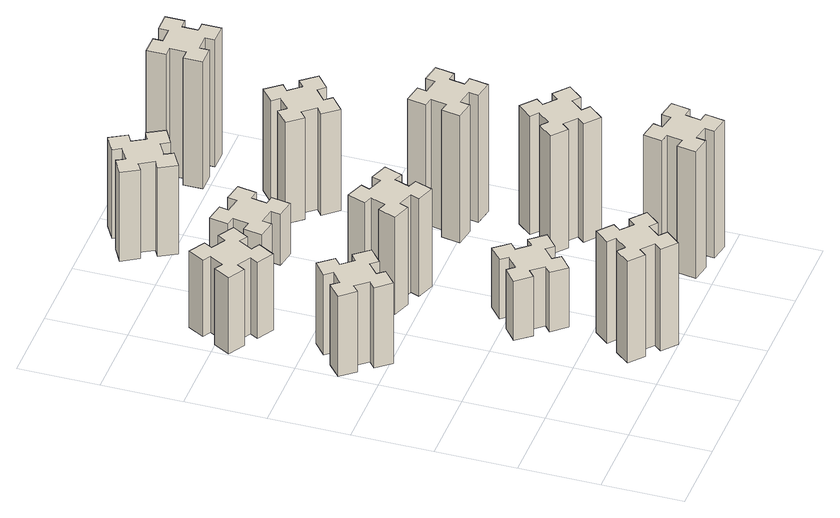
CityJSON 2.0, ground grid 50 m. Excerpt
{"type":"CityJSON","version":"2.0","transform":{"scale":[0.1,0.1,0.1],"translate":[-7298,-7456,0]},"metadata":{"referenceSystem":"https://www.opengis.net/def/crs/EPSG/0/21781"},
"CityObjects":{
"building1":{"type":"Building","attributes":{"class":"1000","function":"1000","usage":"1000","yearOfConstruction":2016,"roofType":"1000","measuredHeight":57,"storeysAboveGround":30,"storeysBelowGround":0},"geometry":[{"type":"Solid","lod":"1","boundaries":[[[[0,1,2,3,4,5,6,7,8,9,10,11,12,13,14,15,16,17,18,19]],[[17,16,20,21]],[[16,15,22,20]],[[15,14,23,22]],[[14,13,24,23]],[[13,12,25,24]],[[12,11,26,25]],[[11,10,27,26]],[[10,9,28,27]],[[9,8,29,28]],[[8,7,30,29]],[[7,6,31,30]],[[6,5,32,31]],[[5,4,33,32]],[[4,3,34,33]],[[3,2,35,34]],[[2,1,36,35]],[[1,0,37,36]],[[0,19,38,37]],[[19,18,39,38]],[[18,17,21,39]],[[24,25,26,27,28,29,30,31,32,33,34,35,36,37,38,39,21,20,22,23]]]]}]},
"building2":{"type":"Building","attributes":{"class":"1000","function":"1000","usage":"1000","yearOfConstruction":2016,"roofType":"1000","measuredHeight":72,"storeysAboveGround":30,"storeysBelowGround":0},"geometry":[{"type":"Solid","lod":"1","boundaries":[[[[40,41,42,43,44,45,46,47,48,49,50,51,52,53,54,55,56,57,58,59]],[[57,56,60,61]],[[56,55,62,60]],[[55,54,63,62]],[[54,53,64,63]],[[53,52,65,64]],[[52,51,66,65]],[[51,50,67,66]],[[50,49,68,67]],[[49,48,69,68]],[[48,47,70,69]],[[47,46,71,70]],[[46,45,72,71]],[[45,44,73,72]],[[44,43,74,73]],[[43,42,75,74]],[[42,41,76,75]],[[41,40,77,76]],[[40,59,78,77]],[[59,58,79,78]],[[58,57,61,79]],[[64,65,66,67,68,69,70,71,72,73,74,75,76,77,78,79,61,60,62,63]]]]}]},
"building3":{"type":"Building","attributes":{"class":"1000","function":"1000","usage":"1000","yearOfConstruction":2016,"roofType":"1000","measuredHeight":54,"storeysAboveGround":30,"storeysBelowGround":0},"geometry":[{"type":"Solid","lod":"1","boundaries":[[[[80,81,82,83,84,85,86,87,88,89,90,91,92,93,94,95,96,97,98,99]],[[97,96,100,101]],[[96,95,102,100]],[[95,94,103,102]],[[94,93,104,103]],[[93,92,105,104]],[[92,91,106,105]],[[91,90,107,106]],[[90,89,108,107]],[[89,88,109,108]],[[88,87,110,109]],[[87,86,111,110]],[[86,85,112,111]],[[85,84,113,112]],[[84,83,114,113]],[[83,82,115,114]],[[82,81,116,115]],[[81,80,117,116]],[[80,99,118,117]],[[99,98,119,118]],[[98,97,101,119]],[[104,105,106,107,108,109,110,111,112,113,114,115,116,117,118,119,101,100,102,103]]]]}]},
"building4":{"type":"Building","attributes":{"class":"1000","function":"1000","usage":"1000","yearOfConstruction":2016,"roofType":"1000","measuredHeight":42,"storeysAboveGround":30,"storeysBelowGround":0},"geometry":[{"type":"Solid","lod":"1","boundaries":[[[[120,121,122,123,124,125,126,127,128,129,130,131,132,133,134,135,136,137,138,139]],[[137,136,140,141]],[[136,135,142,140]],[[135,134,143,142]],[[134,133,144,143]],[[133,132,145,144]],[[132,131,146,145]],[[131,130,147,146]],[[130,129,148,147]],[[129,128,149,148]],[[128,127,150,149]],[[127,126,151,150]],[[126,125,152,151]],[[125,124,153,152]],[[124,123,154,153]],[[123,122,155,154]],[[122,121,156,155]],[[121,120,157,156]],[[120,139,158,157]],[[139,138,159,158]],[[138,137,141,159]],[[144,145,146,147,148,149,150,151,152,153,154,155,156,157,158,159,141,140,142,143]]]]}]},
"building5":{"type":"Building","attributes":{"class":"1000","function":"1000","usage":"1000","yearOfConstruction":2016,"roofType":"1000","measuredHeight":69,"storeysAboveGround":30,"storeysBelowGround":0},"geometry":[{"type":"Solid","lod":"1","boundaries":[[[[160,161,162,163,164,165,166,167,168,169,170,171,172,173,174,175,176,177,178,179]],[[177,176,180,181]],[[176,175,182,180]],[[175,174,183,182]],[[174,173,184,183]],[[173,172,185,184]],[[172,171,186,185]],[[171,170,187,186]],[[170,169,188,187]],[[169,168,189,188]],[[168,167,190,189]],[[167,166,191,190]],[[166,165,192,191]],[[165,164,193,192]],[[164,163,194,193]],[[163,162,195,194]],[[162,161,196,195]],[[161,160,197,196]],[[160,179,198,197]],[[179,178,199,198]],[[178,177,181,199]],[[184,185,186,187,188,189,190,191,192,193,194,195,196,197,198,199,181,180,182,183]]]]}]},
"building6":{"type":"Building","attributes":{"class":"1000","function":"1000","usage":"1000","yearOfConstruction":2016,"roofType":"1000","measuredHeight":36,"storeysAboveGround":30,"storeysBelowGround":0},"geometry":[{"type":"Solid","lod":"1","boundaries":[[[[200,201,202,203,204,205,206,207,208,209,210,211,212,213,214,215,216,217,218,219]],[[217,216,220,221]],[[216,215,222,220]],[[215,214,223,222]],[[214,213,224,223]],[[213,212,225,224]],[[212,211,226,225]],[[211,210,227,226]],[[210,209,228,227]],[[209,208,229,228]],[[208,207,230,229]],[[207,206,231,230]],[[206,205,232,231]],[[205,204,233,232]],[[204,203,234,233]],[[203,202,235,234]],[[202,201,236,235]],[[201,200,237,236]],[[200,219,238,237]],[[219,218,239,238]],[[218,217,221,239]],[[224,225,226,227,228,229,230,231,232,233,234,235,236,237,238,239,221,220,222,223]]]]}]},
"building7":{"type":"Building","attributes":{"class":"1000","function":"1000","usage":"1000","yearOfConstruction":2016,"roofType":"1000","measuredHeight":90,"storeysAboveGround":30,"storeysBelowGround":0},"geometry":[{"type":"Solid","lod":"1","boundaries":[[[[240,241,242,243,244,245,246,247,248,249,250,251,252,253,254,255,256,257,258,259]],[[257,256,260,261]],[[256,255,262,260]],[[255,254,263,262]],[[254,253,264,263]],[[253,252,265,264]],[[252,251,266,265]],[[251,250,267,266]],[[250,249,268,267]],[[249,248,269,268]],[[248,247,270,269]],[[247,246,271,270]],[[246,245,272,271]],[[245,244,273,272]],[[244,243,274,273]],[[243,242,275,274]],[[242,241,276,275]],[[241,240,277,276]],[[240,259,278,277]],[[259,258,279,278]],[[258,257,261,279]],[[264,265,266,267,268,269,270,271,272,273,274,275,276,277,278,279,261,260,262,263]]]]}]},
"building8":{"type":"Building","attributes":{"class":"1000","function":"1000","usage":"1000","yearOfConstruction":2016,"roofType":"1000","measuredHeight":63,"storeysAboveGround":30,"storeysBelowGround":0},"geometry":[{"type":"Solid","lod":"1","boundaries":[[[[280,281,282,283,284,285,286,287,288,289,290,291,292,293,294,295,296,297,298,299]],[[297,296,300,301]],[[296,295,302,300]],[[295,294,303,302]],[[294,293,304,303]],[[293,292,305,304]],[[292,291,306,305]],[[291,290,307,306]],[[290,289,308,307]],[[289,288,309,308]],[[288,287,310,309]],[[287,286,311,310]],[[286,285,312,311]],[[285,284,313,312]],[[284,283,314,313]],[[283,282,315,314]],[[282,281,316,315]],[[281,280,317,316]],[[280,299,318,317]],[[299,298,319,318]],[[298,297,301,319]],[[304,305,306,307,308,309,310,311,312,313,314,315,316,317,318,319,301,300,302,303]]]]}]},
"building9":{"type":"Building","attributes":{"class":"1000","function":"1000","usage":"1000","yearOfConstruction":2016,"roofType":"1000","measuredHeight":84,"storeysAboveGround":30,"storeysBelowGround":0},"geometry":[{"type":"Solid","lod":"1","boundaries":[[[[320,321,322,323,324,325,326,327,328,329,330,331,332,333,334,335,336,337,338,339]],[[337,336,340,341]],[[336,335,342,340]],[[335,334,343,342]],[[334,333,344,343]],[[333,332,345,344]],[[332,331,346,345]],[[331,330,347,346]],[[330,329,348,347]],[[329,328,349,348]],[[328,327,350,349]],[[327,326,351,350]],[[326,325,352,351]],[[325,324,353,352]],[[324,323,354,353]],[[323,322,355,354]],[[322,321,356,355]],[[321,320,357,356]],[[320,339,358,357]],[[339,338,359,358]],[[338,337,341,359]],[[344,345,346,347,348,349,350,351,352,353,354,355,356,357,358,359,341,340,342,343]]]]}]},
"building10":{"type":"Building","attributes":{"class":"1000","function":"1000","usage":"1000","yearOfConstruction":2016,"roofType":"1000","measuredHeight":90,"storeysAboveGround":30,"storeysBelowGround":0},"geometry":[{"type":"Solid","lod":"1","boundaries":[[[[360,361,362,363,364,365,366,367,368,369,370,371,372,373,374,375,376,377,378,379]],[[377,376,380,381]],[[376,375,382,380]],[[375,374,383,382]],[[374,373,384,383]],[[373,372,385,384]],[[372,371,386,385]],[[371,370,387,386]],[[370,369,388,387]],[[369,368,389,388]],[[368,367,390,389]],[[367,366,391,390]],[[366,365,392,391]],[[365,364,393,392]],[[364,363,394,393]],[[363,362,395,394]],[[362,361,396,395]],[[361,360,397,396]],[[360,379,398,397]],[[379,378,399,398]],[[378,377,381,399]],[[384,385,386,387,388,389,390,391,392,393,394,395,396,397,398,399,381,380,382,383]]]]}]},
"building11":{"type":"Building","attributes":{"class":"1000","function":"1000","usage":"1000","yearOfConstruction":2016,"roofType":"1000","measuredHeight":72,"storeysAboveGround":30,"storeysBelowGround":0},"geometry":[{"type":"Solid","lod":"1","boundaries":[[[[400,401,402,403,404,405,406,407,408,409,410,411,412,413,414,415,416,417,418,419]],[[417,416,420,421]],[[416,415,422,420]],[[415,414,423,422]],[[414,413,424,423]],[[413,412,425,424]],[[412,411,426,425]],[[411,410,427,426]],[[410,409,428,427]],[[409,408,429,428]],[[408,407,430,429]],[[407,406,431,430]],[[406,405,432,431]],[[405,404,433,432]],[[404,403,434,433]],[[403,402,435,434]],[[402,401,436,435]],[[401,400,437,436]],[[400,419,438,437]],[[419,418,439,438]],[[418,417,421,439]],[[424,425,426,427,428,429,430,431,432,433,434,435,436,437,438,439,421,420,422,423]]]]}]},
"building12":{"type":"Building","attributes":{"class":"1000","function":"1000","usage":"1000","yearOfConstruction":2016,"roofType":"1000","measuredHeight":90,"storeysAboveGround":30,"storeysBelowGround":0},"geometry":[{"type":"Solid","lod":"1","boundaries":[[[[440,441,442,443,444,445,446,447,448,449,450,451,452,453,454,455,456,457,458,459]],[[457,456,460,461]],[[456,455,462,460]],[[455,454,463,462]],[[454,453,464,463]],[[453,452,465,464]],[[452,451,466,465]],[[451,450,467,466]],[[450,449,468,467]],[[449,448,469,468]],[[448,447,470,469]],[[447,446,471,470]],[[446,445,472,471]],[[445,444,473,472]],[[444,443,474,473]],[[443,442,475,474]],[[442,441,476,475]],[[441,440,477,476]],[[440,459,478,477]],[[459,458,479,478]],[[458,457,461,479]],[[464,465,466,467,468,469,470,471,472,473,474,475,476,477,478,479,461,460,462,463]]]]}]}
},
"vertices":[
[362,1758,0],[297,1834,0],[343,1873,0],[266,1965,0],[174,1888,0],[213,1842,0],[136,1777,0],[98,1823,0],[6,1746,0],[83,1654,0],[129,1693,0],[193,1616,0],[147,1578,0],[224,1486,0],[316,1563,0],[278,1609,0],[354,1673,0],[393,1627,0],[485,1704,0],[408,1796,0],[354,1673,570],[393,1627,570],[278,1609,570],[316,1563,570],[224,1486,570],[147,1578,570],[193,1616,570],[129,1693,570],[83,1654,570],[6,1746,570],[98,1823,570],[136,1777,570],[213,1842,570],[174,1888,570],[266,1965,570],[343,1873,570],[297,1834,570],[362,1758,570],[408,1796,570],[485,1704,570],
[776,193,0],[853,129,0],[814,83,0],[906,6,0],[983,98,0],[937,136,0],[1002,213,0],[1048,174,0],[1125,266,0],[1033,343,0],[994,297,0],[918,362,0],[956,408,0],[864,485,0],[787,393,0],[833,354,0],[769,278,0],[723,316,0],[646,224,0],[738,147,0],[769,278,720],[723,316,720],[833,354,720],[787,393,720],[864,485,720],[956,408,720],[918,362,720],[994,297,720],[1033,343,720],[1125,266,720],[1048,174,720],[1002,213,720],[937,136,720],[983,98,720],[906,6,720],[814,83,720],[853,129,720],[776,193,720],[738,147,720],[646,224,720],
[316,2367,0],[366,2454,0],[418,2424,0],[478,2528,0],[374,2588,0],[344,2536,0],[257,2586,0],[287,2638,0],[183,2698,0],[123,2594,0],[175,2564,0],[125,2477,0],[73,2507,0],[13,2403,0],[117,2343,0],[147,2395,0],[234,2345,0],[204,2293,0],[308,2233,0],[368,2337,0],[234,2345,540],[204,2293,540],[147,2395,540],[117,2343,540],[13,2403,540],[73,2507,540],[125,2477,540],[175,2564,540],[123,2594,540],[183,2698,540],[287,2638,540],[257,2586,540],[344,2536,540],[374,2588,540],[478,2528,540],[418,2424,540],[366,2454,540],[316,2367,540],[368,2337,540],[308,2233,540],
[853,1002,0],[776,937,0],[738,983,0],[646,906,0],[723,814,0],[769,853,0],[833,776,0],[787,738,0],[864,646,0],[956,723,0],[918,769,0],[994,833,0],[1033,787,0],[1125,864,0],[1048,956,0],[1002,918,0],[937,994,0],[983,1033,0],[906,1125,0],[814,1048,0],[937,994,420],[983,1033,420],[1002,918,420],[1048,956,420],[1125,864,420],[1033,787,420],[994,833,420],[918,769,420],[956,723,420],[864,646,420],[787,738,420],[833,776,420],[769,853,420],[723,814,420],[646,906,420],[738,983,420],[776,937,420],[853,1002,420],[814,1048,420],[906,1125,420],
[972,1641,0],[1006,1735,0],[1062,1714,0],[1103,1827,0],[990,1868,0],[970,1812,0],[876,1846,0],[897,1902,0],[784,1943,0],[743,1830,0],[799,1810,0],[765,1716,0],[709,1737,0],[667,1624,0],[780,1583,0],[801,1639,0],[895,1605,0],[874,1549,0],[987,1507,0],[1028,1620,0],[895,1605,690],[874,1549,690],[801,1639,690],[780,1583,690],[667,1624,690],[709,1737,690],[765,1716,690],[799,1810,690],[743,1830,690],[784,1943,690],[897,1902,690],[876,1846,690],[970,1812,690],[990,1868,690],[1103,1827,690],[1062,1714,690],[1006,1735,690],[972,1641,690],[1028,1620,690],[987,1507,690],
[954,2665,0],[855,2682,0],[866,2741,0],[747,2762,0],[727,2644,0],[786,2634,0],[768,2535,0],[709,2546,0],[688,2427,0],[807,2407,0],[817,2466,0],[915,2448,0],[905,2389,0],[1023,2368,0],[1044,2487,0],[985,2497,0],[1002,2595,0],[1061,2585,0],[1082,2703,0],[964,2724,0],[1002,2595,360],[1061,2585,360],[985,2497,360],[1044,2487,360],[1023,2368,360],[905,2389,360],[915,2448,360],[817,2466,360],[807,2407,360],[688,2427,360],[709,2546,360],[768,2535,360],[786,2634,360],[727,2644,360],[747,2762,360],[866,2741,360],[855,2682,360],[954,2665,360],[964,2724,360],[1082,2703,360],
[1794,345,0],[1695,362,0],[1706,421,0],[1587,442,0],[1567,324,0],[1626,314,0],[1608,215,0],[1549,226,0],[1528,107,0],[1647,87,0],[1657,146,0],[1755,128,0],[1745,69,0],[1863,48,0],[1884,167,0],[1825,177,0],[1842,275,0],[1901,265,0],[1922,383,0],[1804,404,0],[1842,275,900],[1901,265,900],[1825,177,900],[1884,167,900],[1863,48,900],[1745,69,900],[1755,128,900],[1657,146,900],[1647,87,900],[1528,107,900],[1549,226,900],[1608,215,900],[1626,314,900],[1567,324,900],[1587,442,900],[1706,421,900],[1695,362,900],[1794,345,900],[1804,404,900],[1922,383,900],
[1006,3217,0],[956,3304,0],[1008,3334,0],[948,3438,0],[844,3378,0],[874,3326,0],[787,3276,0],[757,3328,0],[653,3268,0],[713,3164,0],[765,3194,0],[815,3107,0],[763,3077,0],[823,2973,0],[927,3033,0],[897,3085,0],[984,3135,0],[1014,3083,0],[1118,3143,0],[1058,3247,0],[984,3135,630],[1014,3083,630],[897,3085,630],[927,3033,630],[823,2973,630],[763,3077,630],[815,3107,630],[765,3194,630],[713,3164,630],[653,3268,630],[757,3328,630],[787,3276,630],[874,3326,630],[844,3378,630],[948,3438,630],[1008,3334,630],[956,3304,630],[1006,3217,630],[1058,3247,630],[1118,3143,630],
[1777,876,0],[1842,953,0],[1888,914,0],[1965,1006,0],[1873,1083,0],[1834,1037,0],[1758,1102,0],[1796,1148,0],[1704,1225,0],[1627,1133,0],[1673,1094,0],[1609,1018,0],[1563,1056,0],[1486,964,0],[1578,887,0],[1616,933,0],[1693,869,0],[1654,823,0],[1746,746,0],[1823,838,0],[1693,869,840],[1654,823,840],[1616,933,840],[1578,887,840],[1486,964,840],[1563,1056,840],[1609,1018,840],[1673,1094,840],[1627,1133,840],[1704,1225,840],[1796,1148,840],[1758,1102,840],[1834,1037,840],[1873,1083,840],[1965,1006,840],[1888,914,840],[1842,953,840],[1777,876,840],[1823,838,840],[1746,746,840],
[1557,1526,0],[1655,1508,0],[1645,1449,0],[1763,1428,0],[1784,1547,0],[1725,1557,0],[1742,1655,0],[1801,1645,0],[1822,1763,0],[1704,1784,0],[1694,1725,0],[1595,1742,0],[1606,1801,0],[1487,1822,0],[1467,1704,0],[1526,1694,0],[1508,1595,0],[1449,1606,0],[1428,1487,0],[1547,1467,0],[1508,1595,900],[1449,1606,900],[1526,1694,900],[1467,1704,900],[1487,1822,900],[1606,1801,900],[1595,1742,900],[1694,1725,900],[1704,1784,900],[1822,1763,900],[1801,1645,900],[1742,1655,900],[1725,1557,900],[1784,1547,900],[1763,1428,900],[1645,1449,900],[1655,1508,900],[1557,1526,900],[1547,1467,900],[1428,1487,900],
[1409,2433,0],[1473,2356,0],[1427,2318,0],[1504,2226,0],[1596,2303,0],[1558,2349,0],[1634,2413,0],[1673,2367,0],[1765,2444,0],[1688,2536,0],[1642,2498,0],[1577,2574,0],[1623,2613,0],[1546,2705,0],[1454,2628,0],[1493,2582,0],[1416,2517,0],[1378,2563,0],[1286,2486,0],[1363,2394,0],[1416,2517,720],[1378,2563,720],[1493,2582,720],[1454,2628,720],[1546,2705,720],[1623,2613,720],[1577,2574,720],[1642,2498,720],[1688,2536,720],[1765,2444,720],[1673,2367,720],[1634,2413,720],[1558,2349,720],[1596,2303,720],[1504,2226,720],[1427,2318,720],[1473,2356,720],[1409,2433,720],[1363,2394,720],[1286,2486,720],
[1575,3095,0],[1675,3095,0],[1675,3035,0],[1795,3035,0],[1795,3155,0],[1735,3155,0],[1735,3255,0],[1795,3255,0],[1795,3375,0],[1675,3375,0],[1675,3315,0],[1575,3315,0],[1575,3375,0],[1455,3375,0],[1455,3255,0],[1515,3255,0],[1515,3155,0],[1455,3155,0],[1455,3035,0],[1575,3035,0],[1515,3155,900],[1455,3155,900],[1515,3255,900],[1455,3255,900],[1455,3375,900],[1575,3375,900],[1575,3315,900],[1675,3315,900],[1675,3375,900],[1795,3375,900],[1795,3255,900],[1735,3255,900],[1735,3155,900],[1795,3155,900],[1795,3035,900],[1675,3035,900],[1675,3095,900],[1575,3095,900],[1575,3035,900],[1455,3035,900]
]}
